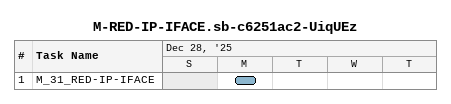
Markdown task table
M-RED-IP-IFACE.sb-c6251ac2-UiqUEz

| ID | Task | Start | Finish |
|---|---|---|---|
| 1 | M_31_RED-IP-IFACE | 2025-12-29 | 2025-12-29 |
